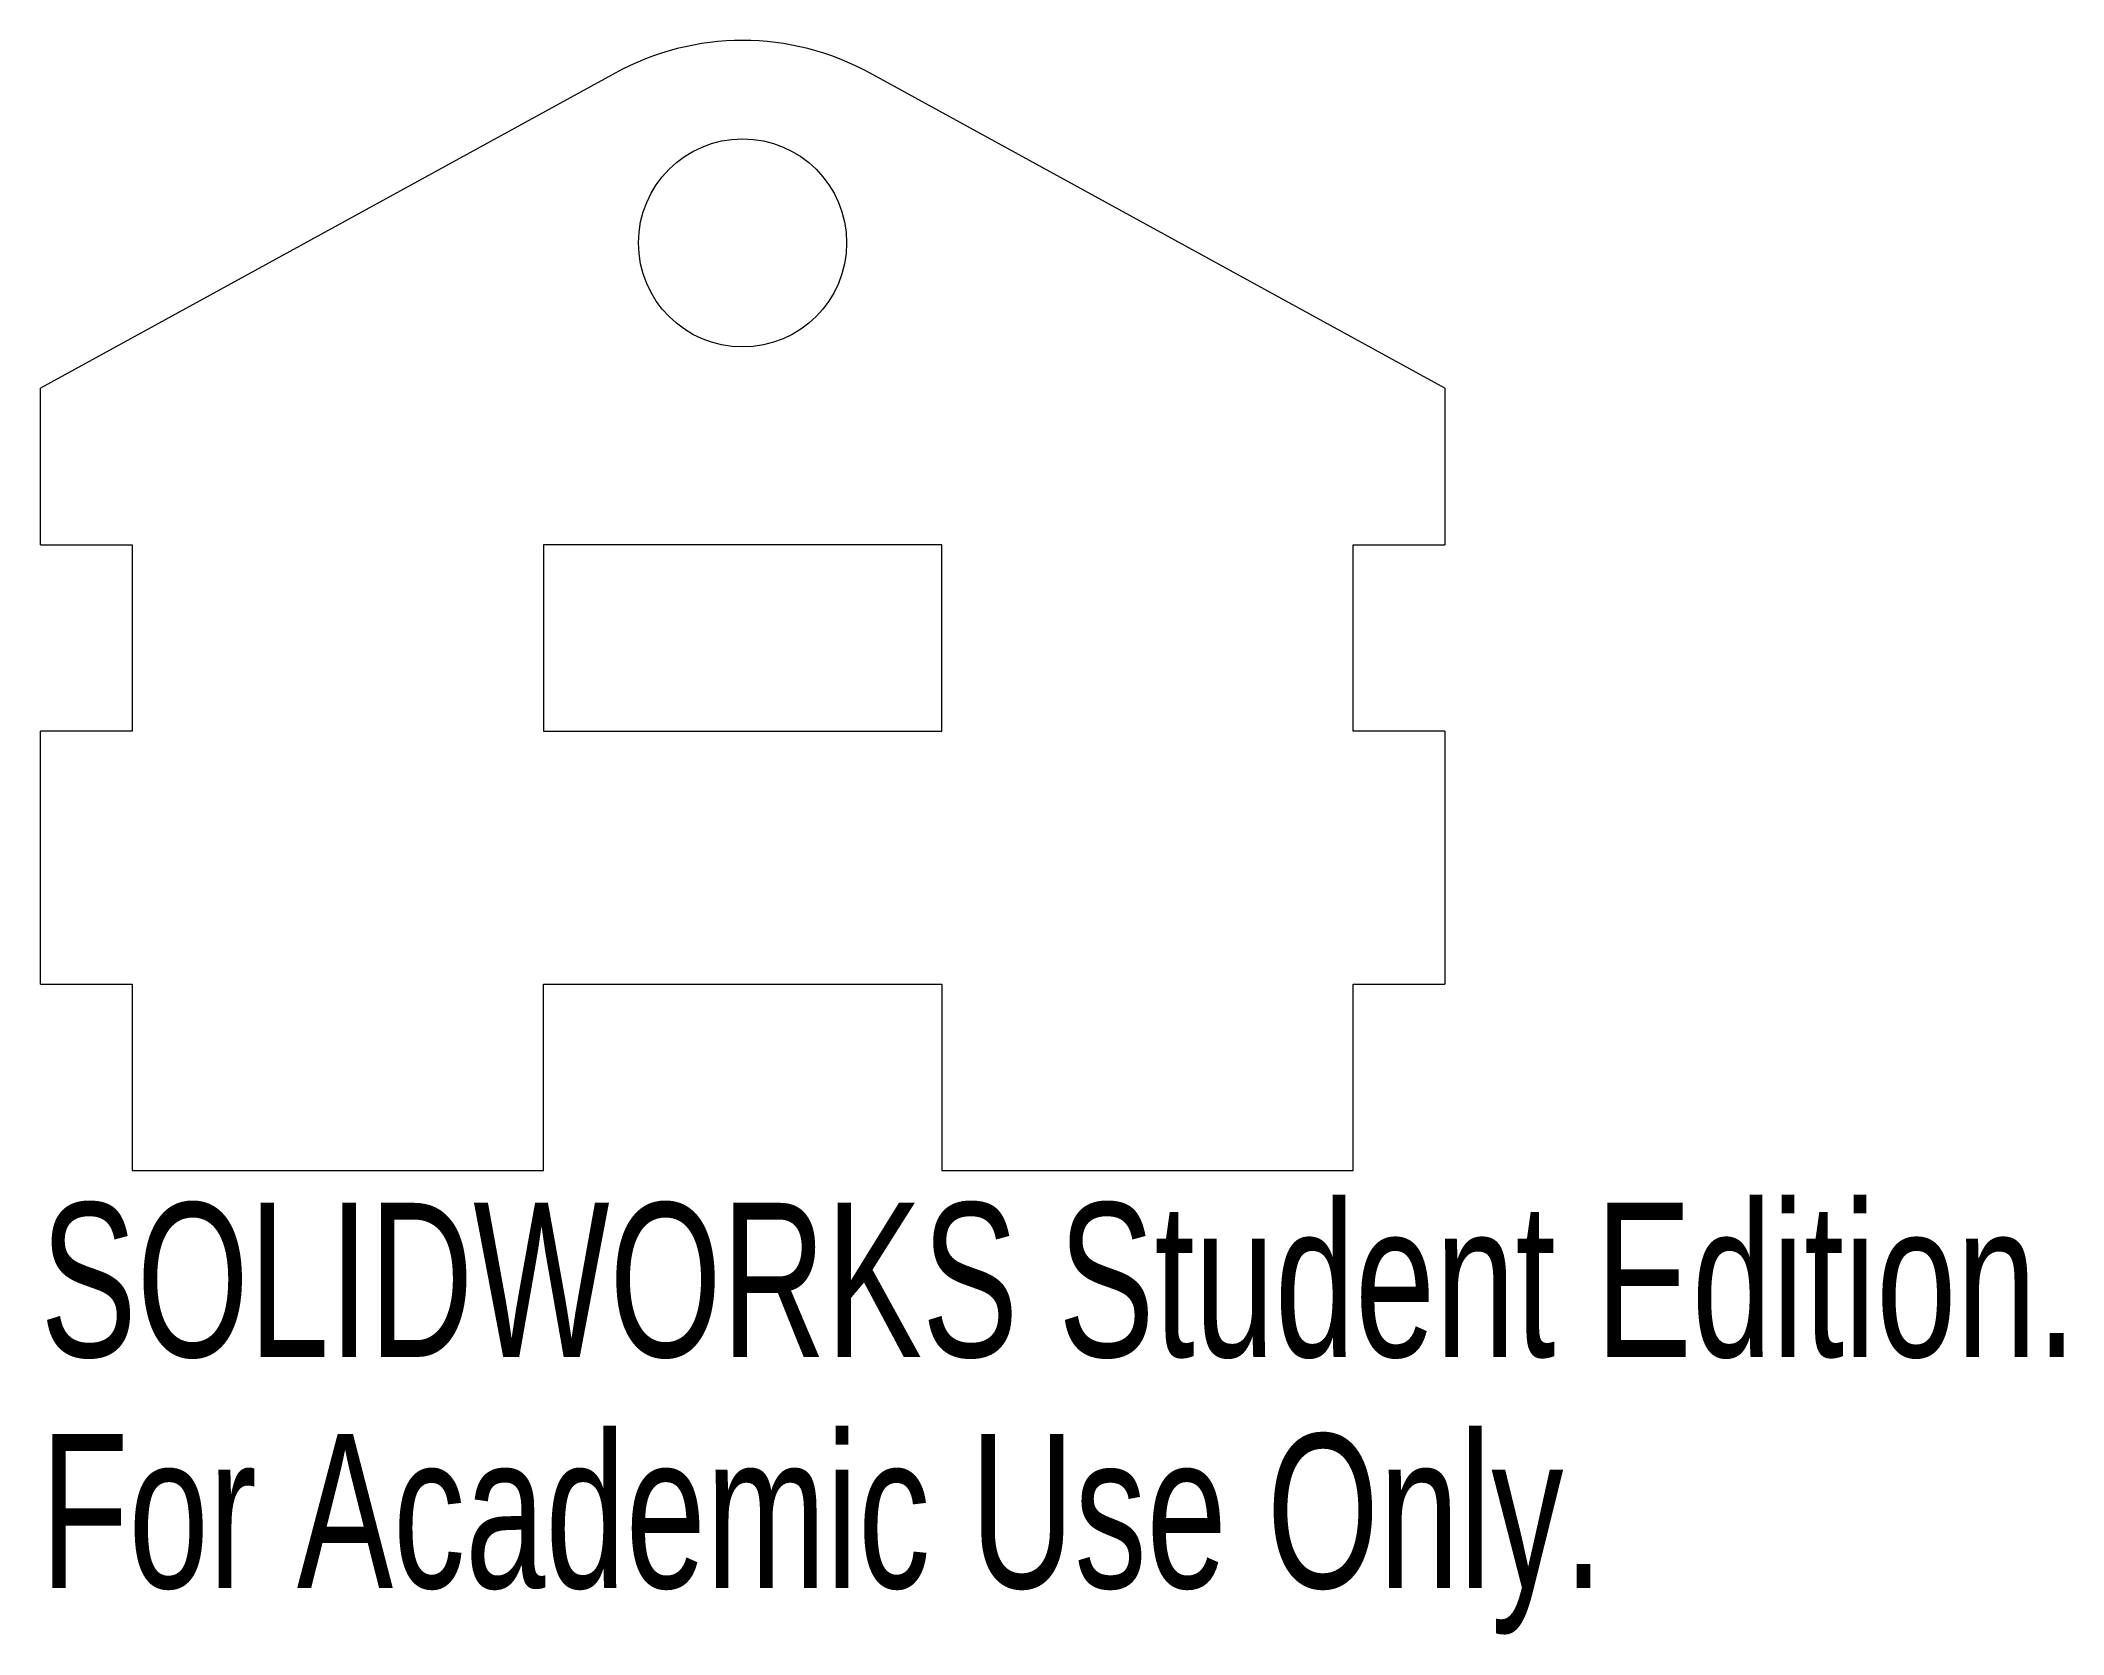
# Model space of a CAD drawing. Header units: inches. Extents: x -1.88 to 0.62, y -0.8 to 1.17.
import ezdxf

# ---------------------------------------------------------------- set-up
doc = ezdxf.new("R2010")
doc.units = ezdxf.units.IN
doc.header["$MEASUREMENT"] = 0
doc.styles.add('SLDTEXTSTYLE0', font='TXT', dxfattribs={"width": 0.7})

msp = doc.modelspace()

# ---------------------------------------------------------------- linework, layer by layer
at = {"color": 7, "linetype": 'Continuous', "lineweight": 15}
for p, q in [((-1.1653, 1.1251), (-1.875, 0.736)), ((-0.1407, 0.736), (-0.8505, 1.1251)), ((-1.875, 0.5425), (-1.875, 0.736)), ((-0.1407, 0.736), (-0.1407, 0.5425)), ((-1.875, 0.5425), (-1.7618, 0.5425)), ((-1.7618, 0.5425), (-1.7618, 0.3125)), ((-1.2539, 0.5425), (-1.2539, 0.3125)), ((-0.7618, 0.5425), (-1.2539, 0.5425)), ((-0.7618, 0.3125), (-0.7618, 0.5425)), ((-0.2539, 0.5425), (-0.1407, 0.5425)), ((-0.2539, 0.3125), (-0.2539, 0.5425)), ((-1.7618, 0.3125), (-1.875, 0.3125)), ((-1.875, 0), (-1.875, 0.3125)), ((-1.2539, 0.3125), (-0.7618, 0.3125)), ((-0.1407, 0.3125), (-0.2539, 0.3125)), ((-0.1407, 0.3125), (-0.1407, 0)), ((-0.2539, -0.23), (-0.2539, 0)), ((-0.2539, 0), (-0.1407, 0)), ((-1.875, 0), (-1.7618, 0)), ((-1.7618, 0), (-1.7618, -0.23)), ((-1.2539, -0.23), (-1.2539, 0)), ((-1.2539, 0), (-0.7618, 0)), ((-0.7618, 0), (-0.7618, -0.23)), ((-1.7618, -0.23), (-1.2539, -0.23)), ((-0.7618, -0.23), (-0.2539, -0.23))]:
    msp.add_line(p, q, dxfattribs=at)
msp.add_circle((-1.0079, 0.9154), 0.1285, dxfattribs=at)
msp.add_arc((-1.0079, 0.838), 0.3274, 61.2688, 118.7312, dxfattribs=at)

# ---------------------------------------------------------------- texts
at = {"color": 7, "linetype": 'Continuous', "char_height": 0.1903, "attachment_point": 1, "style": 'SLDTEXTSTYLE0'}
for s, insert in [('SOLIDWORKS Student Edition.', (-1.875, -0.2701)), ('For Academic Use Only.', (-1.875, -0.5556))]:
    msp.add_mtext(s, dxfattribs=dict(at, insert=insert))

doc.saveas('drawing.dxf')
